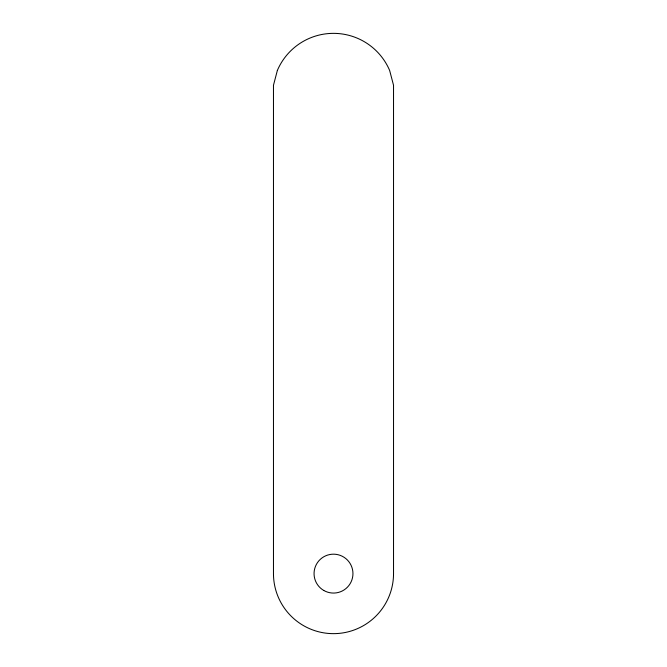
<?xml version="1.0" encoding="UTF-8"?>
<svg xmlns="http://www.w3.org/2000/svg" width="667" height="667" viewBox="0 0 667 667"><rect width="100%" height="100%" fill="white"/><g stroke="black" fill="none" stroke-linecap="round" stroke-linejoin="round"><path stroke-width="1" d="M277.355 70.46L273.47 85.251L273.47 573.62A60.03 60.03 0 0 0 333.5 633.65A60.03 60.03 0 0 0 393.53 573.62L393.53 85.251L389.645 70.46A61.031 61.031 0 0 0 277.355 70.46M323.778 590.462A19.451 19.451 0 0 0 352.951 573.62A19.451 19.451 0 0 0 323.778 556.778A19.451 19.451 0 0 0 323.778 590.462"/></g></svg>
